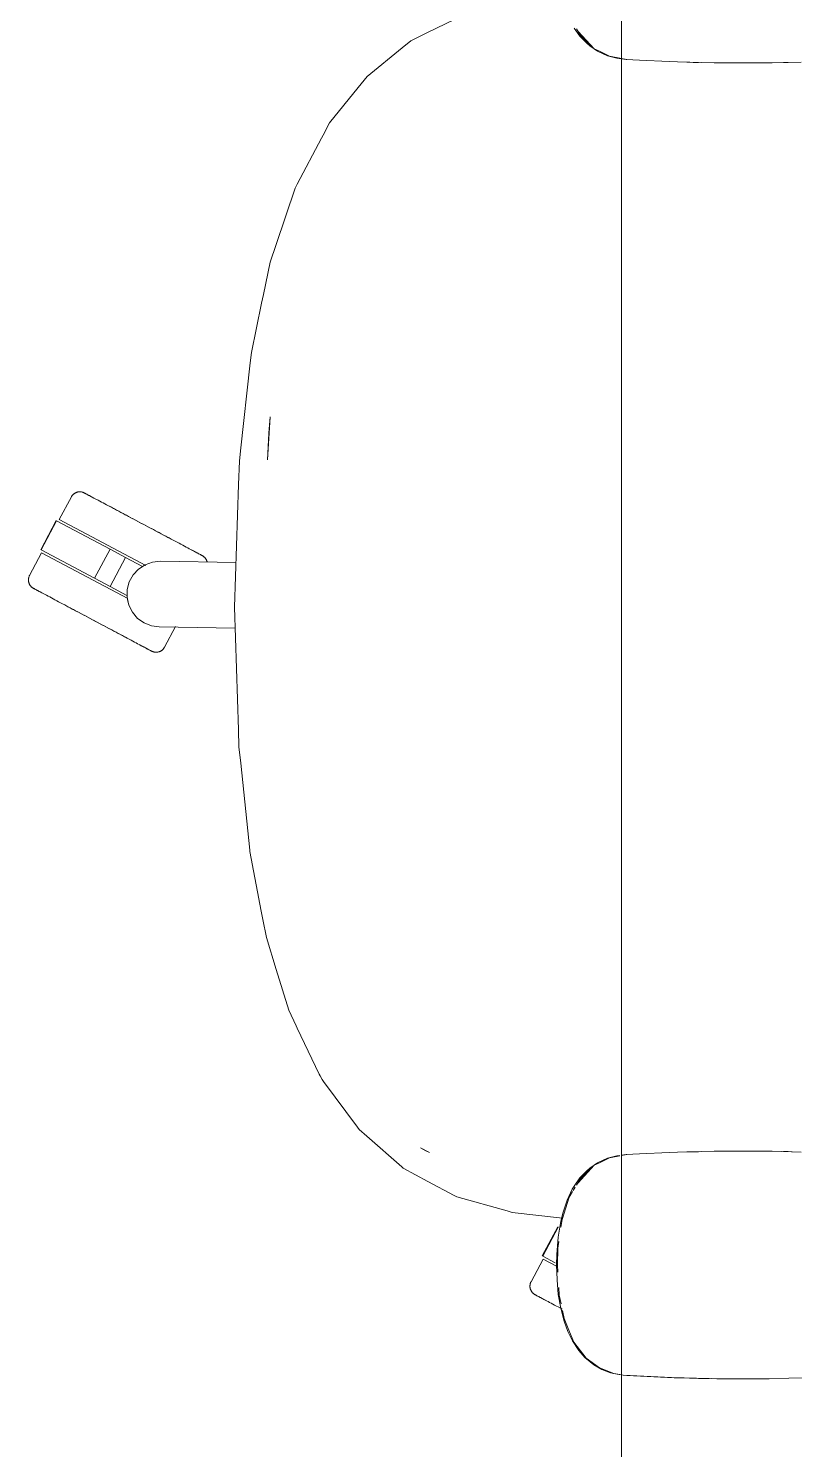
# Model space of a CAD drawing. Header units: millimetres. Extents: x 155927 to 295199, y -4084 to 97293.
# Drawn here: x 220741 to 221067, y 10069 to 10673 of the extents above; entities that cross this region are included whole.
import ezdxf

# ---------------------------------------------------------------- set-up
doc = ezdxf.new("R2010")
doc.units = ezdxf.units.MM
doc.header["$MEASUREMENT"] = 0
doc.layers.add('G-IMPT', color=8, linetype='CONTINUOUS', lineweight=9)
doc.layers.add('I-FURN', color=8, linetype='CONTINUOUS', lineweight=9)

msp = doc.modelspace()

# ---------------------------------------------------------------- linework, layer by layer
at = {"layer": 'G-IMPT'}
for p, q in [((220921.88, 10677.25), (220910.41, 10671.61)), ((220899.59, 10665.11), (220903.24, 10668.08)), ((220903.24, 10668.08), (220910.41, 10671.61)), ((220975.21, 10670.11), (220972.77, 10673.56)), ((220973.7, 10673.21), (220975.58, 10670.05)), ((220974.39, 10672.14), (220975.67, 10670.67)), ((220974.39, 10672.14), (220981.29, 10664.75)), ((220978.08, 10667.06), (220975.21, 10670.11)), ((220975.58, 10670.05), (220981.29, 10664.75)), ((220975.8, 10670.52), (220978.88, 10666.98)), ((220899.59, 10665.11), (220884.64, 10652.94)), ((220978.08, 10667.06), (220979.4, 10665.93)), ((220981.29, 10664.75), (220978.88, 10666.98)), ((220982.62, 10663.72), (220979.4, 10665.93)), ((220983.53, 10663.64), (220981.29, 10664.75)), ((220982.62, 10663.72), (220986.95, 10661.74)), ((220983.53, 10663.64), (220987.79, 10661.54)), ((220990.9, 10660.67), (220986.95, 10661.74)), ((220987.79, 10661.54), (220992.83, 10660.6)), ((220992.83, 10660.43), (220990.9, 10660.67)), ((220992.83, 10660.6), (220995.13, 10660.17)), ((220994.91, 10660.17), (220992.83, 10660.43)), ((221000.57, 10659.89), (220994.91, 10660.17)), ((221000.57, 10659.89), (221013.13, 10659.27)), ((221016.68, 10659.15), (221013.13, 10659.27)), ((221032.35, 10658.77), (221016.68, 10659.15)), ((221020.72, 10659.06), (221023.4, 10658.95)), ((221025.62, 10658.95), (221023.4, 10658.95)), ((221032.35, 10658.77), (221036.86, 10658.72)), ((221036.86, 10658.72), (221051.57, 10658.73)), ((221057.04, 10658.8), (221051.57, 10658.73)), ((221057.04, 10658.8), (221069.35, 10659.09)), ((221063.82, 10658.93), (221061.74, 10658.93)), ((220884.64, 10652.94), (220880.88, 10648.27)), ((220868.68, 10633.14), (220880.88, 10648.27)), ((220868.68, 10633.14), (220865.97, 10628.01)), ((220865.24, 10626.63), (220854.94, 10607.12)), ((220865.24, 10626.63), (220865.97, 10628.01)), ((220845.92, 10581.38), (220854.07, 10605.46)), ((220854.94, 10607.12), (220854.07, 10605.46)), ((220845.92, 10581.38), (220843.4, 10573.94)), ((220840.53, 10560.12), (220843.4, 10573.94)), ((220839.77, 10556.44), (220840.53, 10560.12)), ((220839.77, 10556.44), (220835.42, 10535.49)), ((220835.42, 10535.49), (220834.93, 10531.08)), ((220830.8, 10493.63), (220834.93, 10531.08)), ((220842.2, 10489.79), (220843.45, 10508.07)), ((220843.45, 10508.07), (220842.84, 10501.13)), ((220842.2, 10489.79), (220842.84, 10501.13)), ((220830.8, 10493.63), (220830.32, 10489.26)), ((220830, 10479.32), (220830.32, 10489.26)), ((220830, 10479.32), (220828.29, 10427.14)), ((220828.29, 10427.14), (220829.91, 10374.97)), ((220829.91, 10374.97), (220830.13, 10367.71)), ((220830.87, 10360.65), (220830.13, 10367.71)), ((220834.69, 10323.65), (220830.87, 10360.65)), ((220834.69, 10323.65), (220834.78, 10323.19)), ((220839.64, 10297.81), (220834.78, 10323.19)), ((220839.64, 10297.81), (220840.35, 10294.15)), ((220841.81, 10286.55), (220840.35, 10294.15)), ((220846, 10272.94), (220841.81, 10286.55)), ((220851.32, 10255.67), (220846, 10272.94)), ((220851.32, 10255.67), (220854.51, 10248.9)), ((220854.94, 10247.98), (220854.51, 10248.9)), ((220864.21, 10228.34), (220854.94, 10247.98)), ((220864.21, 10228.34), (220864.63, 10227.63)), ((220865.57, 10226.06), (220864.63, 10227.63)), ((220866.03, 10225.29), (220865.57, 10226.06)), ((220866.03, 10225.29), (220880.6, 10205.79)), ((220880.6, 10205.79), (220881.33, 10204.82)), ((220884.59, 10201.95), (220881.33, 10204.82)), ((220884.59, 10201.95), (220899.37, 10188.93)), ((220907.34, 10196.96), (220911.23, 10195)), ((220907.34, 10196.96), (220909.64, 10195.78)), ((220909.64, 10195.78), (220911.23, 10195)), ((220982.62, 10190.62), (220979.4, 10188.41)), ((220983.53, 10190.7), (220981.29, 10189.59)), ((220982.62, 10190.62), (220986.95, 10192.6)), ((220983.53, 10190.7), (220987.79, 10192.8)), ((220990.9, 10193.67), (220986.95, 10192.6)), ((220987.79, 10192.8), (220992.2, 10193.62)), ((220992.2, 10193.83), (220990.9, 10193.67)), ((220992.83, 10193.74), (220995.13, 10194.17)), ((220994.91, 10194.17), (220992.83, 10193.91)), ((221000.57, 10194.45), (220994.91, 10194.17)), ((221000.57, 10194.45), (221013.13, 10195.07)), ((221016.68, 10195.19), (221013.13, 10195.07)), ((221032.35, 10195.57), (221016.68, 10195.19)), ((221020.72, 10195.28), (221023.4, 10195.39)), ((221025.62, 10195.39), (221023.4, 10195.39)), ((221032.35, 10195.57), (221036.86, 10195.62)), ((221036.86, 10195.62), (221051.57, 10195.61)), ((221057.04, 10195.54), (221051.57, 10195.61)), ((221057.04, 10195.54), (221069.35, 10195.25)), ((221063.82, 10195.41), (221061.74, 10195.41)), ((221065.48, 10195.33), (221063.82, 10195.41)), ((220899.37, 10188.93), (220900.04, 10188.35)), ((220910.47, 10182.76), (220900.04, 10188.35)), ((220975.21, 10184.23), (220972.77, 10180.78)), ((220973.7, 10181.13), (220975.58, 10184.29)), ((220974.39, 10182.2), (220981.29, 10189.59)), ((220978.08, 10187.28), (220975.21, 10184.23)), ((220975.58, 10184.29), (220981.29, 10189.59)), ((220975.8, 10183.82), (220978.88, 10187.36)), ((220978.08, 10187.28), (220979.4, 10188.41)), ((220981.29, 10189.59), (220978.88, 10187.36)), ((220921.71, 10176.75), (220910.47, 10182.76)), ((220969.76, 10174.77), (220971.96, 10179.4)), ((220970.62, 10175.99), (220972.09, 10178.44)), ((220971.96, 10179.4), (220972.77, 10180.78)), ((220972.37, 10178.91), (220973.19, 10180.29)), ((220974.39, 10182.2), (220975.67, 10183.67)), ((220922.82, 10176.16), (220921.71, 10176.75)), ((220944.17, 10170.15), (220922.82, 10176.16)), ((220967.59, 10166.59), (220970.62, 10175.99)), ((220968.02, 10169.68), (220969.76, 10174.77)), ((220944.17, 10170.15), (220946.43, 10169.51)), ((220967.71, 10167.1), (220946.43, 10169.51)), ((220968.02, 10169.68), (220967.04, 10165.75)), ((220967.13, 10163.3), (220967.59, 10166.59)), ((220967.04, 10165.75), (220965.92, 10158.99)), ((220965.35, 10151.68), (220965.92, 10158.99)), ((220965.86, 10154.33), (220965.63, 10147.17)), ((220965.86, 10154.33), (220966.26, 10157.12)), ((220965.35, 10151.68), (220965.26, 10147.17)), ((220965.26, 10147.17), (220965.44, 10140.83)), ((220965.82, 10144.06), (220965.63, 10147.17)), ((220966, 10134.68), (220965.44, 10140.83)), ((220966.42, 10134.34), (220966.22, 10137.55)), ((220966, 10134.68), (220967, 10128.75)), ((220967.19, 10130.59), (220966.42, 10134.34)), ((220968.43, 10123.27), (220967, 10128.75)), ((220968.46, 10124.38), (220967.75, 10127.85)), ((220968.46, 10124.38), (220970.79, 10118.76)), ((220968.43, 10123.27), (220970.02, 10118.93)), ((220972, 10114.86), (220970.02, 10118.93)), ((220972.63, 10114.36), (220970.79, 10118.76)), ((220972, 10114.86), (220974.66, 10110.81)), ((220977.84, 10107.58), (220972.63, 10114.36)), ((220974.66, 10110.81), (220977.32, 10107.77)), ((220981.06, 10104.7), (220977.32, 10107.77)), ((220983.47, 10103.41), (220977.84, 10107.58)), ((220984.5, 10102.74), (220981.06, 10104.7)), ((220989.66, 10101), (220983.47, 10103.41)), ((220984.5, 10102.74), (220988.14, 10101.35)), ((220989.49, 10100.98), (220988.14, 10101.35)), ((220989.49, 10100.98), (220991.88, 10100.53)), ((220989.66, 10101), (220992.2, 10100.61)), ((220993.53, 10100.28), (220991.88, 10100.53)), ((221014.1, 10099.23), (220993.53, 10100.28)), ((221015.31, 10099.19), (220993.53, 10100.28)), ((220993.53, 10100.28), (220995.13, 10100.17)), ((221015.31, 10099.19), (220995.13, 10100.17)), ((221035.5, 10098.73), (221014.1, 10099.23)), ((221025.66, 10098.89), (221014.1, 10099.23)), ((221014.1, 10099.23), (221015.31, 10099.19)), ((221035.5, 10098.73), (221015.31, 10099.19)), ((221055.68, 10098.77), (221025.66, 10098.89)), ((221035.5, 10098.73), (221025.66, 10098.89)), ((221025.66, 10098.89), (221044.89, 10098.69)), ((221033.46, 10098.75), (221031.25, 10098.83)), ((221035.5, 10098.77), (221033.46, 10098.75)), ((221055.68, 10098.77), (221035.5, 10098.73)), ((221055.68, 10098.77), (221044.89, 10098.69)), ((221055.68, 10098.77), (221064.1, 10098.94)), ((221075.86, 10099.33), (221064.1, 10098.94))]:
    msp.add_line(p, q, dxfattribs=at)
at = {"layer": 'I-FURN'}
for p, q in [((220992.83, 9382.71), (220992.83, 10982.71)), ((220992.83, 10982.71), (220992.83, 9382.71)), ((220759.09, 10474.48), (220759.19, 10474.61)), ((220759.19, 10474.61), (220759.29, 10474.73)), ((220759.29, 10474.73), (220759.39, 10474.86)), ((220759.39, 10474.86), (220759.5, 10474.97)), ((220759.5, 10474.97), (220759.62, 10475.09)), ((220759.62, 10475.09), (220759.74, 10475.2)), ((220759.74, 10475.2), (220759.86, 10475.3)), ((220759.86, 10475.3), (220759.99, 10475.4)), ((220759.99, 10475.4), (220760.12, 10475.49)), ((220760.12, 10475.49), (220760.25, 10475.58)), ((220760.25, 10475.58), (220760.39, 10475.67)), ((220760.39, 10475.67), (220760.53, 10475.74)), ((220760.53, 10475.74), (220760.68, 10475.81)), ((220760.68, 10475.81), (220760.82, 10475.88)), ((220760.82, 10475.88), (220760.97, 10475.94)), ((220760.97, 10475.94), (220761.12, 10475.99)), ((220761.12, 10475.99), (220761.28, 10476.04)), ((220761.28, 10476.04), (220761.43, 10476.08)), ((220761.43, 10476.08), (220761.59, 10476.12)), ((220761.59, 10476.12), (220761.75, 10476.15)), ((220761.75, 10476.15), (220761.91, 10476.17)), ((220761.91, 10476.17), (220762.07, 10476.19)), ((220762.07, 10476.19), (220762.23, 10476.2)), ((220762.23, 10476.2), (220762.39, 10476.2)), ((220762.39, 10476.2), (220762.55, 10476.2)), ((220762.55, 10476.2), (220762.71, 10476.19)), ((220762.71, 10476.19), (220762.87, 10476.17)), ((220762.87, 10476.17), (220763.03, 10476.15)), ((220763.03, 10476.15), (220763.19, 10476.12)), ((220763.19, 10476.12), (220763.35, 10476.09)), ((220763.35, 10476.09), (220763.51, 10476.05)), ((220763.51, 10476.05), (220763.66, 10476)), ((220763.66, 10476), (220763.81, 10475.95)), ((220763.81, 10475.95), (220763.96, 10475.89)), ((220763.96, 10475.89), (220764.11, 10475.82)), ((220764.11, 10475.82), (220764.25, 10475.75)), ((220764.25, 10475.75), (220764.29, 10475.73)), ((220764.29, 10475.73), (220764.31, 10475.72)), ((220764.3, 10475.73), (220764.29, 10475.73)), ((220764.34, 10475.7), (220764.3, 10475.73)), ((220764.31, 10475.72), (220764.37, 10475.69)), ((220764.42, 10475.66), (220764.34, 10475.7)), ((220764.37, 10475.69), (220764.47, 10475.63)), ((220764.54, 10475.6), (220764.42, 10475.66)), ((220764.47, 10475.63), (220764.61, 10475.56)), ((220764.71, 10475.51), (220764.54, 10475.6)), ((220764.61, 10475.56), (220764.79, 10475.46)), ((220764.91, 10475.4), (220764.71, 10475.51)), ((220764.79, 10475.46), (220765.01, 10475.35)), ((220765.15, 10475.28), (220764.91, 10475.4)), ((220765.01, 10475.35), (220765.27, 10475.21)), ((220765.43, 10475.13), (220765.15, 10475.28)), ((220765.27, 10475.21), (220765.57, 10475.05)), ((220765.74, 10474.96), (220765.43, 10475.13)), ((220765.57, 10475.05), (220765.9, 10474.87)), ((220766.1, 10474.77), (220765.74, 10474.96)), ((220765.9, 10474.87), (220766.28, 10474.68)), ((220766.49, 10474.56), (220766.1, 10474.77)), ((220766.28, 10474.68), (220766.69, 10474.46)), ((220766.92, 10474.33), (220766.49, 10474.56)), ((220758.84, 10474.06), (220753.69, 10464.38)), ((220758.84, 10474.06), (220758.92, 10474.2)), ((220758.92, 10474.2), (220759, 10474.34)), ((220759, 10474.34), (220759.09, 10474.48)), ((220766.69, 10474.46), (220767.13, 10474.22)), ((220767.39, 10474.08), (220766.92, 10474.33)), ((220767.13, 10474.22), (220767.61, 10473.96)), ((220767.89, 10473.82), (220767.39, 10474.08)), ((220767.61, 10473.96), (220768.13, 10473.69)), ((220768.43, 10473.53), (220767.89, 10473.82)), ((220768.13, 10473.69), (220768.68, 10473.4)), ((220768.99, 10473.23), (220768.43, 10473.53)), ((220768.68, 10473.4), (220769.27, 10473.09)), ((220769.6, 10472.91), (220768.99, 10473.23)), ((220770.23, 10472.57), (220769.6, 10472.91)), ((220770.89, 10472.22), (220770.23, 10472.57)), ((220771.59, 10471.85), (220770.89, 10472.22)), ((220772.31, 10471.47), (220771.59, 10471.85)), ((220773.06, 10471.07), (220772.31, 10471.47)), ((220773.84, 10470.66), (220773.06, 10471.07)), ((220774.64, 10470.23), (220773.84, 10470.66)), ((220775.46, 10469.79), (220774.64, 10470.23)), ((220775.01, 10470.03), (220775.85, 10469.59)), ((220776.31, 10469.34), (220775.46, 10469.79)), ((220775.85, 10469.59), (220776.7, 10469.13)), ((220777.18, 10468.88), (220776.31, 10469.34)), ((220776.7, 10469.13), (220777.58, 10468.66)), ((220778.06, 10468.41), (220777.18, 10468.88)), ((220777.58, 10468.66), (220778.48, 10468.19)), ((220752.4, 10463.93), (220745.83, 10451.57)), ((220746, 10451.48), (220752.57, 10463.84)), ((220752.57, 10463.84), (220775.28, 10451.77)), ((220790.44, 10444.84), (220753.69, 10464.38)), ((220778.97, 10467.93), (220778.06, 10468.41)), ((220778.48, 10468.19), (220779.39, 10467.7)), ((220779.89, 10467.44), (220778.97, 10467.93)), ((220779.39, 10467.7), (220780.32, 10467.21)), ((220780.83, 10466.94), (220779.89, 10467.44)), ((220780.32, 10467.21), (220781.27, 10466.71)), ((220781.78, 10466.43), (220780.83, 10466.94)), ((220781.27, 10466.71), (220782.22, 10466.2)), ((220782.74, 10465.92), (220781.78, 10466.43)), ((220782.22, 10466.2), (220783.19, 10465.68)), ((220783.72, 10465.4), (220782.74, 10465.92)), ((220783.19, 10465.68), (220784.17, 10465.16)), ((220784.7, 10464.88), (220783.72, 10465.4)), ((220784.17, 10465.16), (220785.16, 10464.64)), ((220785.69, 10464.35), (220784.7, 10464.88)), ((220785.16, 10464.64), (220786.15, 10464.11)), ((220786.69, 10463.82), (220785.69, 10464.35)), ((220786.15, 10464.11), (220787.15, 10463.58)), ((220787.69, 10463.29), (220786.69, 10463.82)), ((220787.15, 10463.58), (220788.15, 10463.04)), ((220788.7, 10462.75), (220787.69, 10463.29)), ((220788.15, 10463.04), (220789.16, 10462.51)), ((220789.7, 10462.22), (220788.7, 10462.75)), ((220789.16, 10462.51), (220790.16, 10461.97)), ((220790.71, 10461.69), (220789.7, 10462.22)), ((220790.16, 10461.97), (220791.17, 10461.44)), ((220791.71, 10461.15), (220790.71, 10461.69)), ((220791.17, 10461.44), (220792.17, 10460.91)), ((220792.71, 10460.62), (220791.71, 10461.15)), ((220792.17, 10460.91), (220793.17, 10460.38)), ((220793.7, 10460.09), (220792.71, 10460.62)), ((220793.17, 10460.38), (220794.16, 10459.85)), ((220794.69, 10459.57), (220793.7, 10460.09)), ((220794.16, 10459.85), (220795.14, 10459.33)), ((220795.67, 10459.05), (220794.69, 10459.57)), ((220795.14, 10459.33), (220796.12, 10458.81)), ((220796.64, 10458.53), (220795.67, 10459.05)), ((220796.12, 10458.81), (220797.08, 10458.3)), ((220797.59, 10458.02), (220796.64, 10458.53)), ((220797.08, 10458.3), (220798.03, 10457.79)), ((220798.54, 10457.52), (220797.59, 10458.02)), ((220798.03, 10457.79), (220798.97, 10457.29)), ((220799.47, 10457.03), (220798.54, 10457.52)), ((220798.97, 10457.29), (220799.89, 10456.8)), ((220800.38, 10456.54), (220799.47, 10457.03)), ((220799.89, 10456.8), (220800.8, 10456.32)), ((220801.28, 10456.06), (220800.38, 10456.54)), ((220768.7, 10439.41), (220746, 10451.48)), ((220768.7, 10439.41), (220775.28, 10451.77)), ((220775.28, 10451.77), (220781.92, 10448.24)), ((220802.15, 10455.6), (220801.28, 10456.06)), ((220803.01, 10455.14), (220802.15, 10455.6)), ((220803.85, 10454.7), (220803.01, 10455.14)), ((220804.66, 10454.27), (220803.85, 10454.7)), ((220805.45, 10453.85), (220804.66, 10454.27)), ((220806.21, 10453.44), (220805.45, 10453.85)), ((220806.94, 10453.05), (220806.21, 10453.44)), ((220807.65, 10452.68), (220806.94, 10453.05)), ((220808.33, 10452.32), (220807.65, 10452.68)), ((220808.98, 10451.97), (220808.33, 10452.32)), ((220809.59, 10451.64), (220808.98, 10451.97)), ((220810.18, 10451.33), (220809.59, 10451.64)), ((220809.86, 10451.5), (220810.43, 10451.2)), ((220810.73, 10451.04), (220810.18, 10451.33)), ((220810.43, 10451.2), (220810.97, 10450.91)), ((220811.24, 10450.77), (220810.73, 10451.04)), ((220810.97, 10450.91), (220811.47, 10450.65)), ((220811.73, 10450.51), (220811.24, 10450.77)), ((220811.47, 10450.65), (220811.94, 10450.4)), ((220812.17, 10450.27), (220811.73, 10450.51)), ((220811.94, 10450.4), (220812.37, 10450.17)), ((220746.18, 10450.25), (220741.03, 10440.57)), ((220782.9, 10430.73), (220746.18, 10450.25)), ((220775.35, 10435.88), (220781.92, 10448.24)), ((220781.92, 10448.24), (220789.06, 10444.44)), ((220787.38, 10443.3), (220790.19, 10445.17)), ((220790.19, 10445.17), (220793.37, 10446.31)), ((220793.37, 10446.31), (220796.72, 10446.66)), ((220796.72, 10446.66), (220828.91, 10446.09)), ((220812.58, 10450.05), (220812.17, 10450.27)), ((220812.37, 10450.17), (220812.76, 10449.96)), ((220812.96, 10449.86), (220812.58, 10450.05)), ((220812.76, 10449.96), (220813.11, 10449.77)), ((220813.29, 10449.68), (220812.96, 10449.86)), ((220813.11, 10449.77), (220813.43, 10449.6)), ((220813.59, 10449.52), (220813.29, 10449.68)), ((220813.43, 10449.6), (220813.71, 10449.45)), ((220813.85, 10449.38), (220813.59, 10449.52)), ((220813.71, 10449.45), (220813.95, 10449.33)), ((220814.07, 10449.27), (220813.85, 10449.38)), ((220813.95, 10449.33), (220814.15, 10449.22)), ((220814.25, 10449.17), (220814.07, 10449.27)), ((220814.15, 10449.22), (220814.32, 10449.13)), ((220814.39, 10449.1), (220814.25, 10449.17)), ((220814.32, 10449.13), (220814.44, 10449.07)), ((220814.49, 10449.04), (220814.39, 10449.1)), ((220814.44, 10449.07), (220814.52, 10449.02)), ((220814.55, 10449.01), (220814.49, 10449.04)), ((220814.52, 10449.02), (220814.56, 10449)), ((220814.57, 10449), (220814.55, 10449.01)), ((220814.56, 10449), (220814.57, 10449)), ((220814.57, 10449), (220814.71, 10448.92)), ((220814.71, 10448.92), (220814.85, 10448.84)), ((220814.85, 10448.84), (220814.98, 10448.75)), ((220814.98, 10448.75), (220815.11, 10448.65)), ((220815.11, 10448.65), (220815.24, 10448.55)), ((220815.24, 10448.55), (220815.36, 10448.45)), ((220815.36, 10448.45), (220815.48, 10448.34)), ((220815.48, 10448.34), (220815.59, 10448.22)), ((220815.59, 10448.22), (220815.7, 10448.1)), ((220815.7, 10448.1), (220815.8, 10447.98)), ((220815.8, 10447.98), (220815.9, 10447.85)), ((220815.9, 10447.85), (220816, 10447.72)), ((220816, 10447.72), (220816.08, 10447.59)), ((220816.08, 10447.59), (220816.17, 10447.45)), ((220816.17, 10447.45), (220816.25, 10447.31)), ((220816.25, 10447.31), (220816.32, 10447.16)), ((220816.32, 10447.16), (220816.38, 10447.02)), ((220816.38, 10447.02), (220816.44, 10446.87)), ((220816.44, 10446.87), (220816.5, 10446.72)), ((220816.5, 10446.72), (220816.55, 10446.56)), ((220816.55, 10446.56), (220816.59, 10446.41)), ((220816.59, 10446.41), (220816.62, 10446.25)), ((220740.56, 10438.83), (220740.57, 10438.99)), ((220740.56, 10438.66), (220740.56, 10438.83)), ((220740.56, 10438.5), (220740.56, 10438.66)), ((220740.57, 10438.34), (220740.56, 10438.5)), ((220740.57, 10438.99), (220740.59, 10439.15)), ((220740.59, 10438.18), (220740.57, 10438.34)), ((220740.59, 10439.15), (220740.61, 10439.31)), ((220740.61, 10439.31), (220740.64, 10439.47)), ((220740.64, 10439.47), (220740.67, 10439.62)), ((220740.67, 10439.62), (220740.71, 10439.78)), ((220740.71, 10439.78), (220740.76, 10439.93)), ((220740.76, 10439.93), (220740.81, 10440.09)), ((220740.81, 10440.09), (220740.87, 10440.23)), ((220740.87, 10440.23), (220740.94, 10440.38)), ((220740.94, 10440.38), (220741.01, 10440.53)), ((220741.01, 10440.53), (220741.03, 10440.57)), ((220775.35, 10435.88), (220768.7, 10439.41)), ((220783.48, 10437.85), (220785.1, 10440.81)), ((220785.1, 10440.81), (220787.38, 10443.3)), ((220740.61, 10438.02), (220740.59, 10438.18)), ((220740.64, 10437.86), (220740.61, 10438.02)), ((220740.68, 10437.71), (220740.64, 10437.86)), ((220740.72, 10437.55), (220740.68, 10437.71)), ((220740.77, 10437.4), (220740.72, 10437.55)), ((220740.82, 10437.25), (220740.77, 10437.4)), ((220740.88, 10437.1), (220740.82, 10437.25)), ((220740.95, 10436.95), (220740.88, 10437.1)), ((220741.02, 10436.8), (220740.95, 10436.95)), ((220741.1, 10436.66), (220741.02, 10436.8)), ((220741.18, 10436.53), (220741.1, 10436.66)), ((220741.27, 10436.39), (220741.18, 10436.53)), ((220741.36, 10436.26), (220741.27, 10436.39)), ((220741.46, 10436.13), (220741.36, 10436.26)), ((220741.56, 10436.01), (220741.46, 10436.13)), ((220741.67, 10435.89), (220741.56, 10436.01)), ((220741.79, 10435.78), (220741.67, 10435.89)), ((220741.9, 10435.67), (220741.79, 10435.78)), ((220742.03, 10435.56), (220741.9, 10435.67)), ((220742.15, 10435.46), (220742.03, 10435.56)), ((220742.28, 10435.37), (220742.15, 10435.46)), ((220742.42, 10435.28), (220742.28, 10435.37)), ((220742.56, 10435.19), (220742.42, 10435.28)), ((220742.7, 10435.11), (220742.56, 10435.19)), ((220742.74, 10435.09), (220742.7, 10435.11)), ((220742.7, 10435.11), (220742.7, 10435.11)), ((220742.7, 10435.11), (220742.72, 10435.1)), ((220742.72, 10435.1), (220742.78, 10435.07)), ((220742.83, 10435.05), (220742.74, 10435.09)), ((220742.78, 10435.07), (220742.88, 10435.02)), ((220742.95, 10434.98), (220742.83, 10435.05)), ((220742.88, 10435.02), (220743.02, 10434.94)), ((220743.11, 10434.89), (220742.95, 10434.98)), ((220743.02, 10434.94), (220743.2, 10434.85)), ((220743.31, 10434.79), (220743.11, 10434.89)), ((220743.2, 10434.85), (220743.42, 10434.73)), ((220743.55, 10434.66), (220743.31, 10434.79)), ((220743.42, 10434.73), (220743.68, 10434.59)), ((220743.83, 10434.51), (220743.55, 10434.66)), ((220743.68, 10434.59), (220743.97, 10434.44)), ((220744.15, 10434.34), (220743.83, 10434.51)), ((220743.97, 10434.44), (220744.31, 10434.26)), ((220744.5, 10434.15), (220744.15, 10434.34)), ((220744.31, 10434.26), (220744.68, 10434.06)), ((220744.9, 10433.94), (220744.5, 10434.15)), ((220744.68, 10434.06), (220745.09, 10433.84)), ((220745.33, 10433.72), (220744.9, 10433.94)), ((220745.09, 10433.84), (220745.54, 10433.6)), ((220745.79, 10433.47), (220745.33, 10433.72)), ((220745.54, 10433.6), (220746.02, 10433.35)), ((220746.29, 10433.2), (220745.79, 10433.47)), ((220746.02, 10433.35), (220746.54, 10433.07)), ((220746.83, 10432.92), (220746.29, 10433.2)), ((220746.54, 10433.07), (220747.09, 10432.78)), ((220747.4, 10432.61), (220746.83, 10432.92)), ((220747.09, 10432.78), (220747.67, 10432.47)), ((220747.67, 10432.47), (220748.29, 10432.14)), ((220782.49, 10432.08), (220775.35, 10435.88)), ((220782.56, 10431.22), (220782.62, 10434.59)), ((220782.62, 10434.59), (220783.48, 10437.85)), ((220748.29, 10432.14), (220748.94, 10431.8)), ((220748.94, 10431.8), (220749.61, 10431.44)), ((220749.61, 10431.44), (220750.32, 10431.06)), ((220750.32, 10431.06), (220751.06, 10430.67)), ((220751.06, 10430.67), (220751.82, 10430.27)), ((220751.82, 10430.27), (220752.61, 10429.85)), ((220752.61, 10429.85), (220753.42, 10429.41)), ((220753.42, 10429.41), (220754.25, 10428.97)), ((220754.25, 10428.97), (220755.11, 10428.52)), ((220755.11, 10428.52), (220755.99, 10428.05)), ((220755.99, 10428.05), (220756.88, 10427.57)), ((220757.37, 10427.31), (220756.47, 10427.79)), ((220756.88, 10427.57), (220757.8, 10427.09)), ((220758.3, 10426.82), (220757.37, 10427.31)), ((220757.8, 10427.09), (220758.73, 10426.59)), ((220759.23, 10426.32), (220758.3, 10426.82)), ((220758.73, 10426.59), (220759.67, 10426.09)), ((220760.18, 10425.82), (220759.23, 10426.32)), ((220783.31, 10427.93), (220782.56, 10431.22)), ((220784.82, 10424.92), (220783.31, 10427.93)), ((220759.67, 10426.09), (220760.63, 10425.58)), ((220761.15, 10425.3), (220760.18, 10425.82)), ((220760.63, 10425.58), (220761.6, 10425.07)), ((220762.12, 10424.79), (220761.15, 10425.3)), ((220761.6, 10425.07), (220762.57, 10424.55)), ((220763.11, 10424.26), (220762.12, 10424.79)), ((220762.57, 10424.55), (220763.56, 10424.02)), ((220764.1, 10423.74), (220763.11, 10424.26)), ((220763.56, 10424.02), (220764.56, 10423.49)), ((220765.09, 10423.21), (220764.1, 10423.74)), ((220764.56, 10423.49), (220765.55, 10422.96)), ((220766.1, 10422.67), (220765.09, 10423.21)), ((220765.55, 10422.96), (220766.56, 10422.43)), ((220767.1, 10422.14), (220766.1, 10422.67)), ((220766.56, 10422.43), (220767.56, 10421.89)), ((220768.11, 10421.6), (220767.1, 10422.14)), ((220767.56, 10421.89), (220768.57, 10421.36)), ((220769.11, 10421.07), (220768.11, 10421.6)), ((220768.57, 10421.36), (220769.57, 10420.82)), ((220770.11, 10420.54), (220769.11, 10421.07)), ((220769.57, 10420.82), (220770.57, 10420.29)), ((220771.11, 10420.01), (220770.11, 10420.54)), ((220770.57, 10420.29), (220771.57, 10419.76)), ((220787.02, 10422.35), (220784.82, 10424.92)), ((220789.76, 10420.39), (220787.02, 10422.35)), ((220792.89, 10419.14), (220789.76, 10420.39)), ((220772.11, 10419.48), (220771.11, 10420.01)), ((220771.57, 10419.76), (220772.56, 10419.24)), ((220773.09, 10418.95), (220772.11, 10419.48)), ((220772.56, 10419.24), (220773.55, 10418.71)), ((220774.07, 10418.43), (220773.09, 10418.95)), ((220773.55, 10418.71), (220774.52, 10418.19)), ((220775.04, 10417.92), (220774.07, 10418.43)), ((220774.52, 10418.19), (220775.48, 10417.68)), ((220776, 10417.41), (220775.04, 10417.92)), ((220775.48, 10417.68), (220776.43, 10417.18)), ((220776.94, 10416.91), (220776, 10417.41)), ((220776.43, 10417.18), (220777.37, 10416.68)), ((220777.87, 10416.41), (220776.94, 10416.91)), ((220777.37, 10416.68), (220778.29, 10416.19)), ((220778.79, 10415.93), (220777.87, 10416.41)), ((220778.29, 10416.19), (220779.2, 10415.71)), ((220779.68, 10415.45), (220778.79, 10415.93)), ((220779.2, 10415.71), (220780.09, 10415.23)), ((220780.56, 10414.98), (220779.68, 10415.45)), ((220780.09, 10415.23), (220780.96, 10414.77)), ((220781.42, 10414.53), (220780.56, 10414.98)), ((220780.96, 10414.77), (220781.8, 10414.32)), ((220782.25, 10414.08), (220781.42, 10414.53)), ((220781.8, 10414.32), (220782.63, 10413.88)), ((220796.23, 10418.67), (220792.89, 10419.14)), ((220828.57, 10418.11), (220796.23, 10418.67)), ((220798.42, 10410.05), (220803.12, 10418.89)), ((220782.63, 10413.88), (220783.43, 10413.46)), ((220783.43, 10413.46), (220784.2, 10413.04)), ((220784.2, 10413.04), (220784.95, 10412.65)), ((220784.95, 10412.65), (220785.68, 10412.26)), ((220785.68, 10412.26), (220786.37, 10411.89)), ((220786.37, 10411.89), (220787.03, 10411.54)), ((220787.03, 10411.54), (220787.67, 10411.2)), ((220787.67, 10411.2), (220788.27, 10410.88)), ((220788.58, 10410.72), (220788, 10411.03)), ((220788.27, 10410.88), (220788.84, 10410.58)), ((220789.13, 10410.42), (220788.58, 10410.72)), ((220788.84, 10410.58), (220789.37, 10410.3)), ((220789.65, 10410.15), (220789.13, 10410.42)), ((220789.37, 10410.3), (220789.87, 10410.03)), ((220790.13, 10409.89), (220789.65, 10410.15)), ((220789.87, 10410.03), (220790.34, 10409.78)), ((220790.58, 10409.66), (220790.13, 10409.89)), ((220790.34, 10409.78), (220790.77, 10409.55)), ((220790.99, 10409.44), (220790.58, 10409.66)), ((220790.77, 10409.55), (220791.16, 10409.34)), ((220791.36, 10409.24), (220790.99, 10409.44)), ((220791.16, 10409.34), (220791.52, 10409.16)), ((220791.7, 10409.06), (220791.36, 10409.24)), ((220791.52, 10409.16), (220791.84, 10408.99)), ((220791.99, 10408.9), (220791.7, 10409.06)), ((220791.84, 10408.99), (220792.12, 10408.84)), ((220792.25, 10408.77), (220791.99, 10408.9)), ((220792.12, 10408.84), (220792.36, 10408.71)), ((220792.47, 10408.65), (220792.25, 10408.77)), ((220792.36, 10408.71), (220792.56, 10408.6)), ((220792.65, 10408.55), (220792.47, 10408.65)), ((220792.56, 10408.6), (220792.72, 10408.52)), ((220792.79, 10408.48), (220792.65, 10408.55)), ((220792.72, 10408.52), (220792.84, 10408.45)), ((220792.89, 10408.43), (220792.79, 10408.48)), ((220792.84, 10408.45), (220792.92, 10408.41)), ((220792.95, 10408.39), (220792.89, 10408.43)), ((220792.92, 10408.41), (220792.97, 10408.39)), ((220792.97, 10408.38), (220792.95, 10408.39)), ((220792.97, 10408.39), (220792.97, 10408.38)), ((220793.01, 10408.36), (220792.97, 10408.38)), ((220793.15, 10408.29), (220793.01, 10408.36)), ((220793.3, 10408.23), (220793.15, 10408.29)), ((220793.45, 10408.17), (220793.3, 10408.23)), ((220793.6, 10408.11), (220793.45, 10408.17)), ((220793.76, 10408.07), (220793.6, 10408.11)), ((220793.91, 10408.03), (220793.76, 10408.07)), ((220794.07, 10407.99), (220793.91, 10408.03)), ((220794.23, 10407.96), (220794.07, 10407.99)), ((220794.39, 10407.94), (220794.23, 10407.96)), ((220795.51, 10407.96), (220795.35, 10407.94)), ((220795.67, 10407.99), (220795.51, 10407.96)), ((220795.83, 10408.03), (220795.67, 10407.99)), ((220795.99, 10408.07), (220795.83, 10408.03)), ((220796.14, 10408.12), (220795.99, 10408.07)), ((220796.29, 10408.17), (220796.14, 10408.12)), ((220796.44, 10408.23), (220796.29, 10408.17)), ((220796.59, 10408.3), (220796.44, 10408.23)), ((220796.73, 10408.37), (220796.59, 10408.3)), ((220796.87, 10408.45), (220796.73, 10408.37)), ((220797.01, 10408.53), (220796.87, 10408.45)), ((220797.15, 10408.62), (220797.01, 10408.53)), ((220797.28, 10408.71), (220797.15, 10408.62)), ((220797.4, 10408.81), (220797.28, 10408.71)), ((220797.53, 10408.92), (220797.4, 10408.81)), ((220797.65, 10409.03), (220797.53, 10408.92)), ((220797.76, 10409.14), (220797.65, 10409.03)), ((220797.87, 10409.26), (220797.76, 10409.14)), ((220797.97, 10409.38), (220797.87, 10409.26)), ((220798.07, 10409.51), (220797.97, 10409.38)), ((220798.17, 10409.64), (220798.07, 10409.51)), ((220798.26, 10409.77), (220798.17, 10409.64)), ((220798.34, 10409.91), (220798.26, 10409.77)), ((220798.42, 10410.05), (220798.34, 10409.91)), ((220794.55, 10407.92), (220794.39, 10407.94)), ((220794.71, 10407.91), (220794.55, 10407.92)), ((220794.87, 10407.91), (220794.71, 10407.91)), ((220795.03, 10407.92), (220794.87, 10407.91)), ((220795.19, 10407.93), (220795.03, 10407.92)), ((220795.35, 10407.94), (220795.19, 10407.93)), ((220965.76, 10163.39), (220959.18, 10151.03)), ((220959.35, 10150.94), (220965.93, 10163.3)), ((220965.93, 10163.3), (220966.02, 10163.25)), ((220959.54, 10149.71), (220954.39, 10140.02)), ((220964.65, 10148.12), (220959.35, 10150.94)), ((220965.17, 10146.71), (220959.54, 10149.71)), ((220953.92, 10138.28), (220953.93, 10138.44)), ((220953.92, 10138.12), (220953.92, 10138.28)), ((220953.92, 10137.96), (220953.92, 10138.12)), ((220953.93, 10137.8), (220953.92, 10137.96)), ((220953.93, 10138.44), (220953.95, 10138.6)), ((220953.95, 10137.64), (220953.93, 10137.8)), ((220953.95, 10138.6), (220953.97, 10138.76)), ((220953.97, 10137.48), (220953.95, 10137.64)), ((220953.97, 10138.76), (220954, 10138.92)), ((220954, 10137.32), (220953.97, 10137.48)), ((220954, 10138.92), (220954.03, 10139.08)), ((220954.03, 10137.16), (220954, 10137.32)), ((220954.03, 10139.08), (220954.07, 10139.23)), ((220954.08, 10137.01), (220954.03, 10137.16)), ((220954.07, 10139.23), (220954.12, 10139.39)), ((220954.12, 10136.85), (220954.08, 10137.01)), ((220954.12, 10139.39), (220954.17, 10139.54)), ((220954.18, 10136.7), (220954.12, 10136.85)), ((220954.17, 10139.54), (220954.23, 10139.69)), ((220954.24, 10136.55), (220954.18, 10136.7)), ((220954.23, 10139.69), (220954.3, 10139.84)), ((220954.3, 10136.4), (220954.24, 10136.55)), ((220954.3, 10139.84), (220954.37, 10139.98)), ((220954.38, 10136.26), (220954.3, 10136.4)), ((220954.37, 10139.98), (220954.39, 10140.02)), ((220954.45, 10136.12), (220954.38, 10136.26)), ((220954.54, 10135.98), (220954.45, 10136.12)), ((220954.63, 10135.85), (220954.54, 10135.98)), ((220954.72, 10135.71), (220954.63, 10135.85)), ((220954.82, 10135.59), (220954.72, 10135.71)), ((220954.92, 10135.46), (220954.82, 10135.59)), ((220955.03, 10135.35), (220954.92, 10135.46)), ((220955.15, 10135.23), (220955.03, 10135.35)), ((220955.26, 10135.12), (220955.15, 10135.23)), ((220955.39, 10135.02), (220955.26, 10135.12)), ((220955.51, 10134.92), (220955.39, 10135.02)), ((220955.64, 10134.82), (220955.51, 10134.92)), ((220955.78, 10134.73), (220955.64, 10134.82)), ((220955.91, 10134.65), (220955.78, 10134.73)), ((220956.06, 10134.57), (220955.91, 10134.65)), ((220956.1, 10134.54), (220956.06, 10134.57)), ((220956.06, 10134.57), (220956.06, 10134.57)), ((220956.06, 10134.57), (220956.08, 10134.56)), ((220956.08, 10134.56), (220956.14, 10134.53)), ((220956.19, 10134.5), (220956.1, 10134.54)), ((220956.14, 10134.53), (220956.24, 10134.47)), ((220956.31, 10134.44), (220956.19, 10134.5)), ((220956.24, 10134.47), (220956.38, 10134.4)), ((220956.47, 10134.35), (220956.31, 10134.44)), ((220956.38, 10134.4), (220956.56, 10134.3)), ((220956.67, 10134.24), (220956.47, 10134.35)), ((220956.56, 10134.3), (220956.78, 10134.19)), ((220956.91, 10134.11), (220956.67, 10134.24)), ((220956.78, 10134.19), (220957.03, 10134.05)), ((220957.19, 10133.97), (220956.91, 10134.11)), ((220957.03, 10134.05), (220957.33, 10133.89)), ((220957.51, 10133.8), (220957.19, 10133.97)), ((220957.33, 10133.89), (220957.67, 10133.71)), ((220957.86, 10133.61), (220957.51, 10133.8)), ((220957.67, 10133.71), (220958.04, 10133.51)), ((220958.26, 10133.4), (220957.86, 10133.61)), ((220958.04, 10133.51), (220958.45, 10133.3)), ((220958.69, 10133.17), (220958.26, 10133.4)), ((220958.45, 10133.3), (220958.9, 10133.06)), ((220959.15, 10132.92), (220958.69, 10133.17)), ((220958.9, 10133.06), (220959.38, 10132.8)), ((220959.65, 10132.66), (220959.15, 10132.92)), ((220959.38, 10132.8), (220959.9, 10132.53)), ((220960.19, 10132.37), (220959.65, 10132.66)), ((220959.9, 10132.53), (220960.45, 10132.23)), ((220960.76, 10132.07), (220960.19, 10132.37)), ((220960.45, 10132.23), (220961.03, 10131.92)), ((220961.03, 10131.92), (220961.65, 10131.6)), ((220961.65, 10131.6), (220962.29, 10131.25)), ((220962.29, 10131.25), (220962.97, 10130.89)), ((220962.97, 10130.89), (220963.68, 10130.52)), ((220963.68, 10130.52), (220964.41, 10130.12)), ((220964.41, 10130.12), (220965.18, 10129.72)), ((220965.18, 10129.72), (220965.96, 10129.3)), ((220965.96, 10129.3), (220966.78, 10128.87)), ((220966.78, 10128.87), (220967.61, 10128.43))]:
    msp.add_line(p, q, dxfattribs=at)
msp.add_arc((220796.29, 10432.67), 13.81, 192.34734, 197.33603, dxfattribs=at)
msp.add_open_spline([(220782.97, 10429.02), (220782.85, 10429.45), (220782.78, 10429.88), (220782.72, 10430.32)], degree=3, dxfattribs=at)

doc.saveas('drawing.dxf')
